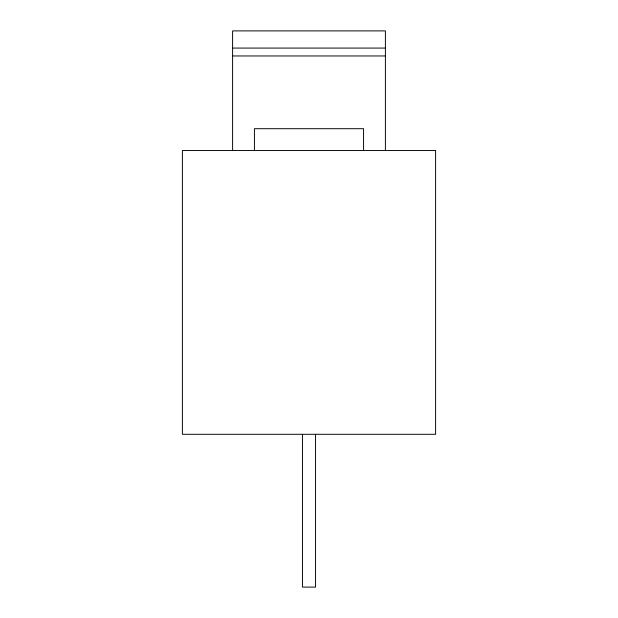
<?xml version="1.0" encoding="UTF-8"?>
<svg xmlns="http://www.w3.org/2000/svg" width="618" height="618" viewBox="0 0 618 618"><rect width="100%" height="100%" fill="white"/><g stroke="black" fill="none" stroke-linecap="round" stroke-linejoin="round"><path stroke-width="0.93" d="M232.6 48.073L385.4 48.073M232.6 55.96L385.4 55.96M385.4 150.529L385.4 30.9L232.6 30.9L232.6 150.529M363.569 150.529L363.569 128.698L254.431 128.698L254.431 150.529M315.551 434.3L315.551 587.1L302.449 587.1L302.449 434.3M435.605 150.529L182.395 150.529L182.395 434.3L435.605 434.3L435.605 150.529"/></g></svg>
